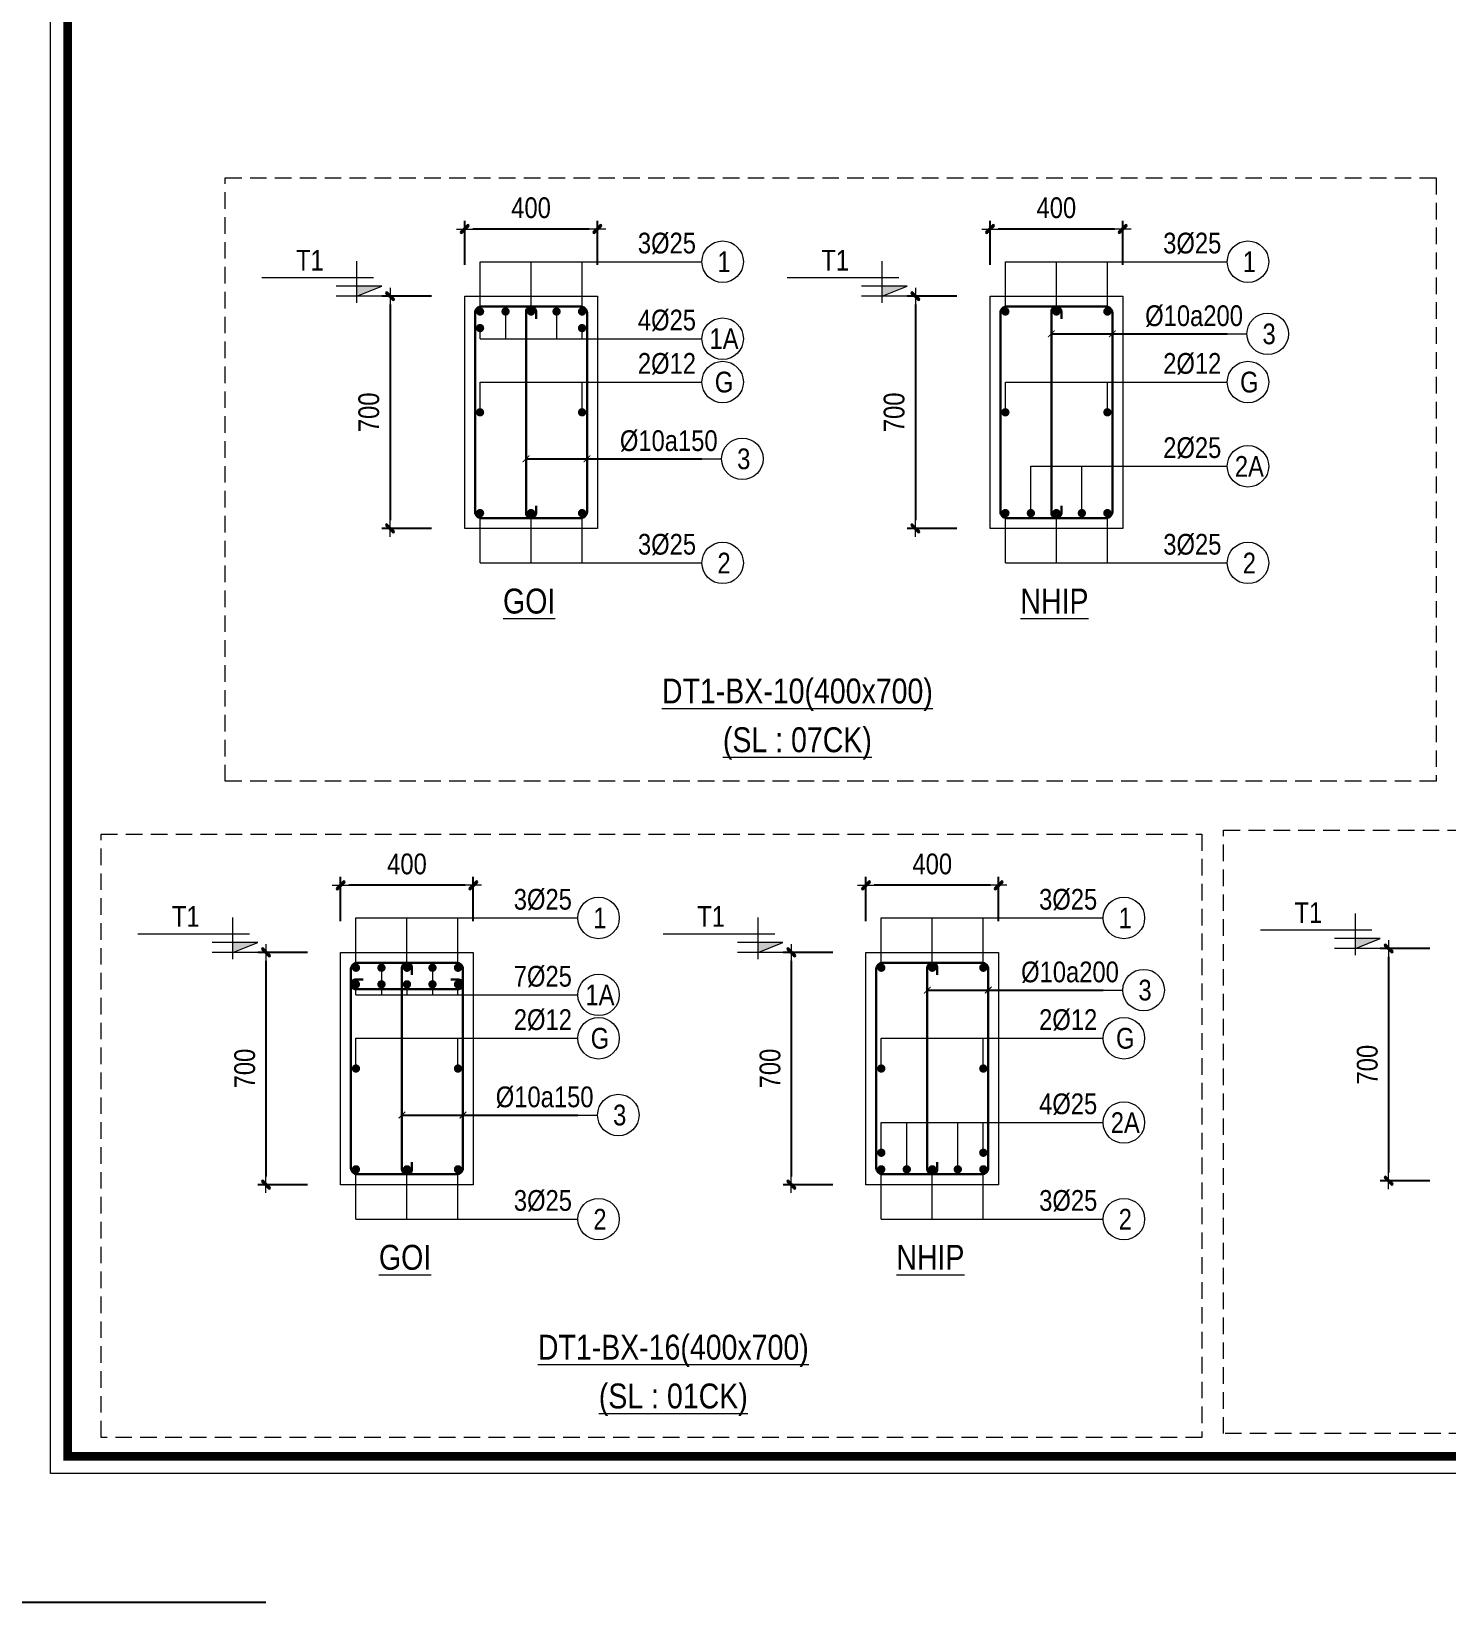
# Model space of a CAD drawing. Header units: millimetres. Extents: x 397144 to 8960116, y 345581 to 674207.
# Drawn here: x 4932182 to 4936448, y 625299 to 630033 of the extents above; entities that cross this region are included whole.
import ezdxf
from ezdxf.enums import TextEntityAlignment as Align
from ezdxf.xclip import XClip

# ---------------------------------------------------------------- set-up
doc = ezdxf.new("R2010")
doc.units = ezdxf.units.MM
doc.header["$XCLIPFRAME"] = 0
doc.header["$PDSIZE"] = -10
doc.linetypes.add('HIDDEN', pattern=[0.375, 0.25, -0.125])
doc.layers.get('0').update_dxf_attribs({"linetype": 'CONTINUOUS'})
doc.layers.get('Defpoints').update_dxf_attribs({"color": 12, "linetype": 'CONTINUOUS'})
for name, color, linetype, lineweight in [('CDAI', 8, 'CONTINUOUS', 30), ('CTHEP', 2, 'CONTINUOUS', 50), ('DBAO', 3, 'CONTINUOUS', 20), ('DGIONG', 4, 'CONTINUOUS', 13), ('KTH', 150, 'CONTINUOUS', 5), ('Net khuat', 8, 'HIDDEN', 13), ('STICK', 1, 'CONTINUOUS', 9), ('TEXT', 7, 'CONTINUOUS', 15)]:
    doc.layers.add(name, color=color, linetype=linetype, lineweight=lineweight)
doc.layers.add('HATCH', color=7, linetype='CONTINUOUS', lineweight=5, true_color=0x2491ff)
doc.styles.add('Star-HelCon', font='VHELVCN_0.TTF')
doc.styles.add('TTP-HelCon', font='VHELVCN_0.TTF')
doc.styles.add('VNI-HELVE-CONDENSE', font='VHELVCN_0.TTF')
doc.dimstyles.new('kc-25', dxfattribs={"dimtxt": 62.5, "dimasz": 20, "dimexe": 20, "dimexo": 50, "dimgap": 25, "dimtad": 3, "dimdec": 0, "dimzin": 0, "dimdsep": 46, "dimtxsty": 'VNI-HELVE-CONDENSE', "dimblk": 'DIM', "dimcen": 2.5, "dimclrd": 256, "dimclre": 154, "dimclrt": 7, "dimaunit": 1, "dimadec": 0, "dimazin": 0, "dimtfac": 1, "dimtdec": 0, "dimtix": 1, "dimtmove": 0, "dimatfit": 3, "dimldrblk": 'DOT', "dimfxl": 1, "dimtolj": 1, "dimtzin": 0, "dimarcsym": 0})
doc.dimstyles.new('TTP-25', dxfattribs={"dimscale": 25, "dimtxt": 2.5, "dimasz": 1, "dimexe": 1, "dimexo": 1, "dimgap": 0.09, "dimtad": 0, "dimdec": 4, "dimrnd": 5, "dimzin": 9, "dimdsep": 46, "dimtxsty": 'TTP-HelCon', "dimblk": 'Stick1', "dimcen": 0.09, "dimdle": 1.5, "dimclrd": 256, "dimclre": 256, "dimclrt": 7, "dimadec": 0, "dimazin": 0, "dimtfac": 1, "dimtdec": 4, "dimtmove": 0, "dimatfit": 3, "dimldrblk": '_ArchTick1', "dimfxl": 1, "dimtvp": 1, "dimtolj": 1, "dimtzin": 0, "dimarcsym": 0})

# ---------------------------------------------------------------- blocks, each defined once
blk = doc.blocks.new('CHG_XX_Khung ten')
blk.add_lwpolyline([(15, 579), (826, 579), (826, 15), (15, 15)], close=True)
at = {"color": 4, "linetype": 'Continuous', "const_width": 1}
blk.add_lwpolyline([(17, 577), (824, 577), (824, 17), (17, 17)], close=True, dxfattribs=at)
at = {"layer": 'Defpoints', "color": 1, "ltscale": 2}
blk.add_lwpolyline([(40.06, 0), (0, 0), (0, 40)], dxfattribs=at)
blk = doc.blocks.new('Stick1')
at = {"layer": 'STICK'}
h = blk.add_hatch(color=256, dxfattribs=at)
edge = h.paths.add_edge_path()
edge.add_line((0.3, 0.5), (-0.5, -0.3))
edge.add_arc((-0.4, -0.4), 0.141, 135, 315)
edge.add_line((-0.3, -0.5), (0.5, 0.3))
edge.add_arc((0.4, 0.4), 0.141, 315, 495)
blk.add_line((1, 0), (-1, 0), dxfattribs=at)
blk.add_lwpolyline([(0.3, 0.5), (-0.5, -0.3, 1), (-0.3, -0.5), (0.5, 0.3, 1), (0.3, 0.5, 1)], format="xyb", dxfattribs=at)
blk = doc.blocks.new('*D1111')
at = {"layer": 'Defpoints', "color": 0, "ltscale": 500, "transparency": 16777216}
for p in [(4933488.2, 629437.8), (4933488.2, 629304.5), (4933888.2, 629304.5)]:
    blk.add_point(p, dxfattribs=at)
at = {"layer": 'KTH', "lineweight": -2, "ltscale": 500, "transparency": 16777216}
for p, q in [((4933488.2, 629329.5), (4933488.2, 629462.8)), ((4933888.2, 629329.5), (4933888.2, 629462.8)), ((4933863.2, 629437.8), (4933513.2, 629437.8))]:
    blk.add_line(p, q, dxfattribs=at)
at = {"layer": 'KTH', "lineweight": -2, "ltscale": 500, "transparency": 16777216, "xscale": 25, "yscale": 25, "zscale": 25, "rotation": 180}
blk.add_blockref('Stick1', (4933488.2, 629437.8), dxfattribs=at)
at = {"layer": 'KTH', "lineweight": -2, "ltscale": 500, "transparency": 16777216, "xscale": 25, "yscale": 25, "zscale": 25}
blk.add_blockref('Stick1', (4933888.2, 629437.8), dxfattribs=at)
at = {"layer": 'KTH', "color": 7, "ltscale": 500, "transparency": 16777216, "insert": (4933688.2, 629501.6), "char_height": 62.5, "attachment_point": 5, "style": 'TTP-HelCon'}
blk.add_mtext('\\A1;400', dxfattribs=at)
blk = doc.blocks.new('_ArchTick1')
at = {"color": 0, "const_width": 3.81}
blk.add_lwpolyline([(-12.7, -12.7), (12.7, 12.7)], dxfattribs=at)
blk = doc.blocks.new('*D1112')
at = {"layer": 'Defpoints', "color": 0, "ltscale": 500, "transparency": 16777216}
for p in [(4933413, 629235.5), (4933263.2, 628535.5), (4933413, 628535.5)]:
    blk.add_point(p, dxfattribs=at)
at = {"layer": 'KTH', "lineweight": -2, "ltscale": 500, "transparency": 16777216}
for p, q in [((4933388, 629235.5), (4933238.2, 629235.5)), ((4933263.2, 629210.5), (4933263.2, 628560.5)), ((4933388, 628535.5), (4933238.2, 628535.5))]:
    blk.add_line(p, q, dxfattribs=at)
at = {"layer": 'KTH', "lineweight": -2, "ltscale": 500, "transparency": 16777216, "xscale": 25, "yscale": 25, "zscale": 25}
for p, rotation in [((4933263.2, 629235.5), 90), ((4933263.2, 628535.5), 270)]:
    blk.add_blockref('Stick1', p, dxfattribs=dict(at, rotation=rotation))
at = {"layer": 'KTH', "color": 7, "ltscale": 500, "transparency": 16777216, "insert": (4933199.4, 628885.5), "char_height": 62.5, "attachment_point": 5, "rotation": 90, "style": 'TTP-HelCon'}
blk.add_mtext('\\A1;700', dxfattribs=at)
blk = doc.blocks.new('CODE')
at = {"layer": 'DBAO'}
for p, q in [((-62.5, -20), (-62.5, 105)), ((-112.5, 55), (223.6, 55)), ((-62.5, 0), (-137.5, 30)), ((-137.5, 30), (0, 30)), ((-137.5, 0), (0, 0))]:
    blk.add_line(p, q, dxfattribs=at)
at = {"layer": 'HATCH', "color": 1}
blk.add_solid([(-62.5, 0), (-137.5, 30), (-62.5, 30)], dxfattribs=at)
blk = doc.blocks.new('DIM')
h = blk.add_hatch(color=1)
h.paths.add_polyline_path([(0.49, 0.29, 1), (0.29, 0.49), (-0.19, 0), (0.19, 0)])
h.paths.add_polyline_path([(0.19, 0), (-0.19, 0), (-0.49, -0.29, 1), (-0.29, -0.49)])
at = {"color": 9}
for p, q in [((-0.19, 0), (-1.5, 0)), ((0.19, 0), (1.5, 0))]:
    blk.add_line(p, q, dxfattribs=at)
at = {"color": 1}
for p, q in [((-0.49, -0.29), (0.29, 0.49)), ((-0.29, -0.49), (0.49, 0.29)), ((-0.19, 0), (0.19, 0))]:
    blk.add_line(p, q, dxfattribs=at)
blk.add_arc((-0.39, -0.39), 0.138, 135, 315, dxfattribs=at)
blk = doc.blocks.new('*D1113')
at = {"layer": 'Defpoints', "color": 0, "ltscale": 500, "transparency": 16777216}
for p in [(4935071.5, 629437.8), (4935071.5, 629304.5), (4935471.5, 629304.5)]:
    blk.add_point(p, dxfattribs=at)
at = {"layer": 'KTH', "lineweight": -2, "ltscale": 500, "transparency": 16777216}
for p, q in [((4935071.5, 629329.5), (4935071.5, 629462.8)), ((4935471.5, 629329.5), (4935471.5, 629462.8)), ((4935446.5, 629437.8), (4935096.5, 629437.8))]:
    blk.add_line(p, q, dxfattribs=at)
at = {"layer": 'KTH', "lineweight": -2, "ltscale": 500, "transparency": 16777216, "xscale": 25, "yscale": 25, "zscale": 25, "rotation": 180}
blk.add_blockref('Stick1', (4935071.5, 629437.8), dxfattribs=at)
at = {"layer": 'KTH', "lineweight": -2, "ltscale": 500, "transparency": 16777216, "xscale": 25, "yscale": 25, "zscale": 25}
blk.add_blockref('Stick1', (4935471.5, 629437.8), dxfattribs=at)
at = {"layer": 'KTH', "color": 7, "ltscale": 500, "transparency": 16777216, "insert": (4935271.5, 629501.6), "char_height": 62.5, "attachment_point": 5, "style": 'TTP-HelCon'}
blk.add_mtext('\\A1;400', dxfattribs=at)
blk = doc.blocks.new('*D1114')
at = {"layer": 'Defpoints', "color": 0, "ltscale": 500, "transparency": 16777216}
for p in [(4934996.4, 629235.5), (4934846.5, 628535.5), (4934996.4, 628535.5)]:
    blk.add_point(p, dxfattribs=at)
at = {"layer": 'KTH', "lineweight": -2, "ltscale": 500, "transparency": 16777216}
for p, q in [((4934971.4, 629235.5), (4934821.5, 629235.5)), ((4934846.5, 629210.5), (4934846.5, 628560.5)), ((4934971.4, 628535.5), (4934821.5, 628535.5))]:
    blk.add_line(p, q, dxfattribs=at)
at = {"layer": 'KTH', "lineweight": -2, "ltscale": 500, "transparency": 16777216, "xscale": 25, "yscale": 25, "zscale": 25}
for p, rotation in [((4934846.5, 629235.5), 90), ((4934846.5, 628535.5), 270)]:
    blk.add_blockref('Stick1', p, dxfattribs=dict(at, rotation=rotation))
at = {"layer": 'KTH', "color": 7, "ltscale": 500, "transparency": 16777216, "insert": (4934782.7, 628885.5), "char_height": 62.5, "attachment_point": 5, "rotation": 90, "style": 'TTP-HelCon'}
blk.add_mtext('\\A1;700', dxfattribs=at)
blk = doc.blocks.new('*D1129')
at = {"layer": 'Defpoints', "color": 0, "ltscale": 500, "transparency": 16777216}
for p in [(4933114.2, 627460.5), (4933114.2, 627327.3), (4933514.2, 627327.3)]:
    blk.add_point(p, dxfattribs=at)
at = {"layer": 'KTH', "lineweight": -2, "ltscale": 500, "transparency": 16777216}
for p, q in [((4933114.2, 627352.3), (4933114.2, 627485.5)), ((4933514.2, 627352.3), (4933514.2, 627485.5)), ((4933489.2, 627460.5), (4933139.2, 627460.5))]:
    blk.add_line(p, q, dxfattribs=at)
at = {"layer": 'KTH', "lineweight": -2, "ltscale": 500, "transparency": 16777216, "xscale": 25, "yscale": 25, "zscale": 25, "rotation": 180}
blk.add_blockref('Stick1', (4933114.2, 627460.5), dxfattribs=at)
at = {"layer": 'KTH', "lineweight": -2, "ltscale": 500, "transparency": 16777216, "xscale": 25, "yscale": 25, "zscale": 25}
blk.add_blockref('Stick1', (4933514.2, 627460.5), dxfattribs=at)
at = {"layer": 'KTH', "color": 7, "ltscale": 500, "transparency": 16777216, "insert": (4933314.2, 627524.3), "char_height": 62.5, "attachment_point": 5, "style": 'TTP-HelCon'}
blk.add_mtext('\\A1;400', dxfattribs=at)
blk = doc.blocks.new('*D1130')
at = {"layer": 'Defpoints', "color": 0, "ltscale": 500, "transparency": 16777216}
for p in [(4933039, 627258.2), (4932889.2, 626558.2), (4933039, 626558.2)]:
    blk.add_point(p, dxfattribs=at)
at = {"layer": 'KTH', "lineweight": -2, "ltscale": 500, "transparency": 16777216}
for p, q in [((4933014, 627258.2), (4932864.2, 627258.2)), ((4932889.2, 627233.2), (4932889.2, 626583.2)), ((4933014, 626558.2), (4932864.2, 626558.2))]:
    blk.add_line(p, q, dxfattribs=at)
at = {"layer": 'KTH', "lineweight": -2, "ltscale": 500, "transparency": 16777216, "xscale": 25, "yscale": 25, "zscale": 25}
for p, rotation in [((4932889.2, 627258.2), 90), ((4932889.2, 626558.2), 270)]:
    blk.add_blockref('Stick1', p, dxfattribs=dict(at, rotation=rotation))
at = {"layer": 'KTH', "color": 7, "ltscale": 500, "transparency": 16777216, "insert": (4932825.4, 626908.2), "char_height": 62.5, "attachment_point": 5, "rotation": 90, "style": 'TTP-HelCon'}
blk.add_mtext('\\A1;700', dxfattribs=at)
blk = doc.blocks.new('*D1131')
at = {"layer": 'Defpoints', "color": 0, "ltscale": 500, "transparency": 16777216}
for p in [(4934697.5, 627460.5), (4934697.5, 627327.3), (4935097.5, 627327.3)]:
    blk.add_point(p, dxfattribs=at)
at = {"layer": 'KTH', "lineweight": -2, "ltscale": 500, "transparency": 16777216}
for p, q in [((4934697.5, 627352.3), (4934697.5, 627485.5)), ((4935097.5, 627352.3), (4935097.5, 627485.5)), ((4935072.5, 627460.5), (4934722.5, 627460.5))]:
    blk.add_line(p, q, dxfattribs=at)
at = {"layer": 'KTH', "lineweight": -2, "ltscale": 500, "transparency": 16777216, "xscale": 25, "yscale": 25, "zscale": 25, "rotation": 180}
blk.add_blockref('Stick1', (4934697.5, 627460.5), dxfattribs=at)
at = {"layer": 'KTH', "lineweight": -2, "ltscale": 500, "transparency": 16777216, "xscale": 25, "yscale": 25, "zscale": 25}
blk.add_blockref('Stick1', (4935097.5, 627460.5), dxfattribs=at)
at = {"layer": 'KTH', "color": 7, "ltscale": 500, "transparency": 16777216, "insert": (4934897.5, 627524.3), "char_height": 62.5, "attachment_point": 5, "style": 'TTP-HelCon'}
blk.add_mtext('\\A1;400', dxfattribs=at)
blk = doc.blocks.new('*D1132')
at = {"layer": 'Defpoints', "color": 0, "ltscale": 500, "transparency": 16777216}
for p in [(4934622.4, 627258.2), (4934472.6, 626558.2), (4934622.4, 626558.2)]:
    blk.add_point(p, dxfattribs=at)
at = {"layer": 'KTH', "lineweight": -2, "ltscale": 500, "transparency": 16777216}
for p, q in [((4934597.4, 627258.2), (4934447.6, 627258.2)), ((4934472.6, 627233.2), (4934472.6, 626583.2)), ((4934597.4, 626558.2), (4934447.6, 626558.2))]:
    blk.add_line(p, q, dxfattribs=at)
at = {"layer": 'KTH', "lineweight": -2, "ltscale": 500, "transparency": 16777216, "xscale": 25, "yscale": 25, "zscale": 25}
for p, rotation in [((4934472.6, 627258.2), 90), ((4934472.6, 626558.2), 270)]:
    blk.add_blockref('Stick1', p, dxfattribs=dict(at, rotation=rotation))
at = {"layer": 'KTH', "color": 7, "ltscale": 500, "transparency": 16777216, "insert": (4934408.7, 626908.2), "char_height": 62.5, "attachment_point": 5, "rotation": 90, "style": 'TTP-HelCon'}
blk.add_mtext('\\A1;700', dxfattribs=at)
blk = doc.blocks.new('*D1138')
at = {"layer": 'Defpoints', "color": 0, "ltscale": 500, "transparency": 16777216}
for p in [(4936422.6, 627269.9), (4936272.7, 626569.9), (4936422.6, 626569.9)]:
    blk.add_point(p, dxfattribs=at)
at = {"layer": 'KTH', "lineweight": -2, "ltscale": 500, "transparency": 16777216}
for p, q in [((4936397.6, 627269.9), (4936247.7, 627269.9)), ((4936272.7, 627244.9), (4936272.7, 626594.9)), ((4936397.6, 626569.9), (4936247.7, 626569.9))]:
    blk.add_line(p, q, dxfattribs=at)
at = {"layer": 'KTH', "lineweight": -2, "ltscale": 500, "transparency": 16777216, "xscale": 25, "yscale": 25, "zscale": 25}
for p, rotation in [((4936272.7, 627269.9), 90), ((4936272.7, 626569.9), 270)]:
    blk.add_blockref('Stick1', p, dxfattribs=dict(at, rotation=rotation))
at = {"layer": 'KTH', "color": 7, "ltscale": 500, "transparency": 16777216, "insert": (4936208.9, 626919.9), "char_height": 62.5, "attachment_point": 5, "rotation": 90, "style": 'TTP-HelCon'}
blk.add_mtext('\\A1;700', dxfattribs=at)
blk = doc.blocks.new('BY-18')
at = {"layer": 'CTHEP'}
blk.add_line((5138019.31863, 546695.82682), (5214372.22878, 546695.77869), dxfattribs=at)
blk.add_lwpolyline([(5214555.59356, 546376.57918), (5214555.59356, 547004.7664), (5137865.59357, 547004.84194)], dxfattribs=at)
at = {"layer": 'Net khuat', "ltscale": 200}
blk.add_lwpolyline([(5137835.59357, 546343.84194), (5137835.59357, 546343.84194), (5138435.59357, 546343.84194), (5138435.59357, 546813.84194), (5214585.59357, 546813.84194)], dxfattribs=at)

msp = doc.modelspace()

# ---------------------------------------------------------------- block references
at = {"layer": 'CDAI'}
ref = msp.add_blockref('BY-18', (-202263.751, 82747.25908), dxfattribs=at)
XClip(ref).set_block_clipping_path([(5200199.5271096909, 545344.4644517149), (5214738.8086302299, 547704.4349580166)])
at = {"layer": 'KTH', "ltscale": 0.8, "xscale": 25.92478421702978, "yscale": 25.92478421702978, "zscale": 25.92478421702978}
msp.add_blockref('CHG_XX_Khung ten', (4931850.59969, 625299.06132), dxfattribs=at)

# ---------------------------------------------------------------- next in the draw order: linework, layer by layer
at = {"layer": 'CDAI'}
for points in [[(4933538.18444, 629204.28273), (4933838.18444, 629204.28273, -0.4142135624), (4933856.93444, 629185.53273), (4933856.93444, 628585.53273, -0.4142135624), (4933838.18444, 628566.78273), (4933538.18444, 628566.78273, -0.4142135624), (4933519.43444, 628585.53273), (4933519.43444, 629185.53273, -0.4142135624)], [(4935121.53385, 629204.28273), (4935421.53385, 629204.28273, -0.4142135624), (4935440.28385, 629185.53273), (4935440.28385, 628585.53273, -0.4142135624), (4935421.53385, 628566.78273), (4935121.53385, 628566.78273, -0.4142135624), (4935102.78385, 628585.53273), (4935102.78385, 629185.53273, -0.4142135624)], [(4933164.19327, 627226.99124), (4933464.19327, 627226.99124, -0.4142135624), (4933482.94327, 627208.24124), (4933482.94327, 626608.24124, -0.4142135624), (4933464.19327, 626589.49124), (4933164.19327, 626589.49124, -0.4142135624), (4933145.44327, 626608.24124), (4933145.44327, 627208.24124, -0.4142135624)], [(4934747.54268, 627226.99124), (4935047.54268, 627226.99124, -0.4142135624), (4935066.29268, 627208.24124), (4935066.29268, 626608.24124, -0.4142135624), (4935047.54268, 626589.49124), (4934747.54268, 626589.49124, -0.4142135624), (4934728.79268, 626608.24124), (4934728.79268, 627208.24124, -0.4142135624)]]:
    msp.add_lwpolyline(points, format="xyb", close=True, dxfattribs=at)
for points in [[(4933703.18444, 629167.36274), (4933703.18444, 629189.28273, 0.4142135624), (4933688.18444, 629204.28273), (4933688.18444, 629204.28273, 0.4142135624), (4933673.18444, 629189.28273), (4933673.18444, 628581.78273, 0.4142135624), (4933688.18444, 628566.78273), (4933688.18444, 628566.78273, 0.4142135624), (4933703.18444, 628581.78273), (4933703.18444, 628603.70272)], [(4935286.53385, 629167.36274), (4935286.53385, 629189.28273, 0.4142135624), (4935271.53385, 629204.28273), (4935271.53385, 629204.28273, 0.4142135624), (4935256.53385, 629189.28273), (4935256.53385, 628581.78273, 0.4142135624), (4935271.53385, 628566.78273), (4935271.53385, 628566.78273, 0.4142135624), (4935286.53385, 628581.78273), (4935286.53385, 628603.70272)], [(4933329.19327, 627190.07125), (4933329.19327, 627211.99124, 0.4142135624), (4933314.19327, 627226.99124), (4933314.19327, 627226.99124, 0.4142135624), (4933299.19327, 627211.99124), (4933299.19327, 626604.49124, 0.4142135624), (4933314.19327, 626589.49124), (4933314.19327, 626589.49124, 0.4142135624), (4933329.19327, 626604.49124), (4933329.19327, 626626.41123)], [(4934912.54268, 627190.07125), (4934912.54268, 627211.99124, 0.4142135624), (4934897.54268, 627226.99124), (4934897.54268, 627226.99124, 0.4142135624), (4934882.54268, 627211.99124), (4934882.54268, 626604.49124, 0.4142135624), (4934897.54268, 626589.49124), (4934897.54268, 626589.49124, 0.4142135624), (4934912.54268, 626604.49124), (4934912.54268, 626626.41123)], [(4933182.36326, 627176.99124), (4933160.44327, 627176.99124, 0.4142135624), (4933145.44327, 627161.99124), (4933145.44327, 627161.99124, 0.4142135624), (4933160.44327, 627146.99124), (4933467.94327, 627146.99124, 0.4142135624), (4933482.94327, 627161.99124), (4933482.94327, 627161.99124, 0.4142135624), (4933467.94327, 627176.99124), (4933446.02328, 627176.99124)]]:
    msp.add_lwpolyline(points, format="xyb", dxfattribs=at)
at = {"layer": 'CTHEP', "const_width": 12.5}
for points in [[(4933528.18444, 629189.28273, 1), (4933540.68444, 629189.28273, 1)], [(4933605.05944, 629189.28273, 1), (4933617.55944, 629189.28273, 1)], [(4933681.93444, 629189.28273, 1), (4933694.43444, 629189.28273, 1)], [(4933771.30944, 629189.28273, -1), (4933758.80944, 629189.28273, -1)], [(4933835.68444, 629189.28273, 1), (4933848.18444, 629189.28273, 1)], [(4935111.53385, 629189.28273, 1), (4935124.03385, 629189.28273, 1)], [(4935265.28385, 629189.28273, 1), (4935277.78385, 629189.28273, 1)], [(4935419.03385, 629189.28273, 1), (4935431.53385, 629189.28273, 1)], [(4933528.18444, 629139.28273, 1), (4933540.68444, 629139.28273, 1)], [(4933835.68444, 629139.28273, 1), (4933848.18444, 629139.28273, 1)], [(4933528.18444, 628885.53273, 1), (4933540.68444, 628885.53273, 1)], [(4933835.68444, 628885.53273, 1), (4933848.18444, 628885.53273, 1)], [(4935111.53385, 628885.53273, 1), (4935124.03385, 628885.53273, 1)], [(4935419.03385, 628885.53273, 1), (4935431.53385, 628885.53273, 1)], [(4933528.18444, 628581.78273, 1), (4933540.68444, 628581.78273, 1)], [(4933681.93444, 628581.78273, 1), (4933694.43444, 628581.78273, 1)], [(4933835.68444, 628581.78273, 1), (4933848.18444, 628581.78273, 1)], [(4935111.53385, 628581.78273, 1), (4935124.03385, 628581.78273, 1)], [(4935188.40885, 628581.78273, 1), (4935200.90885, 628581.78273, 1)], [(4935265.28385, 628581.78273, 1), (4935277.78385, 628581.78273, 1)], [(4935342.15885, 628581.78273, 1), (4935354.65885, 628581.78273, 1)], [(4935419.03385, 628581.78273, 1), (4935431.53385, 628581.78273, 1)], [(4933154.19327, 627211.99124, 1), (4933166.69327, 627211.99124, 1)], [(4933231.06827, 627211.99124, 1), (4933243.56827, 627211.99124, 1)], [(4933307.94327, 627211.99124, 1), (4933320.44327, 627211.99124, 1)], [(4933397.31827, 627211.99124, -1), (4933384.81827, 627211.99124, -1)], [(4933461.69327, 627211.99124, 1), (4933474.19327, 627211.99124, 1)], [(4934737.54268, 627211.99124, 1), (4934750.04268, 627211.99124, 1)], [(4934891.29268, 627211.99124, 1), (4934903.79268, 627211.99124, 1)], [(4935045.04268, 627211.99124, 1), (4935057.54268, 627211.99124, 1)], [(4933154.19327, 627161.99124, 1), (4933166.69327, 627161.99124, 1)], [(4933231.06827, 627161.99124, 1), (4933243.56827, 627161.99124, 1)], [(4933307.94327, 627161.99124, 1), (4933320.44327, 627161.99124, 1)], [(4933397.31827, 627161.99124, -1), (4933384.81827, 627161.99124, -1)], [(4933461.69327, 627161.99124, 1), (4933474.19327, 627161.99124, 1)], [(4933154.19327, 626908.24124, 1), (4933166.69327, 626908.24124, 1)], [(4933461.69327, 626908.24124, 1), (4933474.19327, 626908.24124, 1)], [(4934737.54268, 626908.24124, 1), (4934750.04268, 626908.24124, 1)], [(4935045.04268, 626908.24124, 1), (4935057.54268, 626908.24124, 1)], [(4934737.54268, 626654.49124, 1), (4934750.04268, 626654.49124, 1)], [(4935045.04268, 626654.49124, 1), (4935057.54268, 626654.49124, 1)], [(4933154.19327, 626604.49124, 1), (4933166.69327, 626604.49124, 1)], [(4933307.94327, 626604.49124, 1), (4933320.44327, 626604.49124, 1)], [(4933461.69327, 626604.49124, 1), (4933474.19327, 626604.49124, 1)], [(4934737.54268, 626604.49124, 1), (4934750.04268, 626604.49124, 1)], [(4934814.41768, 626604.49124, 1), (4934826.91768, 626604.49124, 1)], [(4934891.29268, 626604.49124, 1), (4934903.79268, 626604.49124, 1)], [(4934968.16768, 626604.49124, 1), (4934980.66768, 626604.49124, 1)], [(4935045.04268, 626604.49124, 1), (4935057.54268, 626604.49124, 1)]]:
    msp.add_lwpolyline(points, format="xyb", close=True, dxfattribs=at)
at = {"layer": 'DBAO', "flags": 128}
for points in [[(4933888.18444, 629235.53273), (4933888.18444, 628535.53273), (4933488.18444, 628535.53273), (4933488.18444, 629235.53273)], [(4933488.18444, 629235.53273), (4933888.18444, 629235.53273)], [(4935471.53385, 629235.53273), (4935471.53385, 628535.53273), (4935071.53385, 628535.53273), (4935071.53385, 629235.53273)], [(4935071.53385, 629235.53273), (4935471.53385, 629235.53273)], [(4933514.19327, 627258.24124), (4933514.19327, 626558.24124), (4933114.19327, 626558.24124), (4933114.19327, 627258.24124)], [(4933114.19327, 627258.24124), (4933514.19327, 627258.24124)], [(4935097.54268, 627258.24124), (4935097.54268, 626558.24124), (4934697.54268, 626558.24124), (4934697.54268, 627258.24124)], [(4934697.54268, 627258.24124), (4935097.54268, 627258.24124)]]:
    msp.add_lwpolyline(points, dxfattribs=at)
at = {"layer": 'DGIONG'}
for p, q in [((4933534.43444, 629189.28273), (4933534.43444, 629339.28273)), ((4933534.43444, 629339.28273), (4934203.18444, 629339.28273)), ((4933688.18444, 629189.28273), (4933688.18444, 629339.28273)), ((4933841.93444, 629189.28273), (4933841.93444, 629339.28273)), ((4935117.78385, 629189.28273), (4935117.78385, 629339.28273)), ((4935117.78385, 629339.28273), (4935786.53385, 629339.28273)), ((4935271.53385, 629189.28273), (4935271.53385, 629339.28273)), ((4935425.28385, 629189.28273), (4935425.28385, 629339.28273)), ((4933611.30944, 629189.28273), (4933611.30944, 629107.3597)), ((4933765.05944, 629189.28273), (4933765.05944, 629107.3597)), ((4933534.43444, 629107.3597), (4933534.43444, 629139.28273)), ((4933841.93444, 629107.3597), (4933841.93444, 629139.28273)), ((4933534.43444, 629107.3597), (4934203.18444, 629107.3597)), ((4935440.28385, 629121.92315), (4935846.03385, 629121.92315)), ((4933534.43444, 628885.53273), (4933534.43444, 628976.69038)), ((4933534.43444, 628976.69038), (4934203.18444, 628976.69038)), ((4933841.93444, 628885.53273), (4933841.93444, 628976.69038)), ((4935117.78385, 628885.53273), (4935117.78385, 628976.69038)), ((4935117.78385, 628976.69038), (4935786.53385, 628976.69038)), ((4935425.28385, 628885.53273), (4935425.28385, 628976.69038)), ((4933856.93444, 628745.39101), (4934262.68444, 628745.39101)), ((4935194.65885, 628722.9197), (4935786.53385, 628722.9197)), ((4935194.65885, 628581.78273), (4935194.65885, 628722.9197)), ((4935348.40885, 628581.78273), (4935348.40885, 628722.9197)), ((4933534.43444, 628431.78273), (4933534.43444, 628581.78273)), ((4933688.18444, 628431.78273), (4933688.18444, 628581.78273)), ((4933841.93444, 628431.78273), (4933841.93444, 628581.78273)), ((4935117.78385, 628431.78273), (4935117.78385, 628581.78273)), ((4935271.53385, 628431.78273), (4935271.53385, 628581.78273)), ((4935425.28385, 628431.78273), (4935425.28385, 628581.78273)), ((4933534.43444, 628431.78273), (4934203.18444, 628431.78273)), ((4935117.78385, 628431.78273), (4935786.53385, 628431.78273)), ((4933160.44327, 627211.99124), (4933160.44327, 627361.99124)), ((4933160.44327, 627361.99124), (4933829.19327, 627361.99124)), ((4933314.19327, 627211.99124), (4933314.19327, 627361.99124)), ((4933467.94327, 627211.99124), (4933467.94327, 627361.99124)), ((4934743.79268, 627211.99124), (4934743.79268, 627361.99124)), ((4934743.79268, 627361.99124), (4935412.54268, 627361.99124)), ((4934897.54268, 627211.99124), (4934897.54268, 627361.99124)), ((4935051.29268, 627211.99124), (4935051.29268, 627361.99124)), ((4933237.31827, 627211.99124), (4933237.31827, 627130.0682)), ((4933391.06827, 627211.99124), (4933391.06827, 627130.0682)), ((4933160.44327, 627130.0682), (4933160.44327, 627161.99124)), ((4933314.19327, 627161.99124), (4933314.19327, 627130.0682)), ((4933467.94327, 627130.0682), (4933467.94327, 627161.99124)), ((4935066.29268, 627144.63165), (4935472.04268, 627144.63165)), ((4933160.44327, 627130.0682), (4933829.19327, 627130.0682)), ((4933160.44327, 626908.24124), (4933160.44327, 626999.39888)), ((4933160.44327, 626999.39888), (4933829.19327, 626999.39888)), ((4933467.94327, 626908.24124), (4933467.94327, 626999.39888)), ((4934743.79268, 626908.24124), (4934743.79268, 626999.39888)), ((4934743.79268, 626999.39888), (4935412.54268, 626999.39888)), ((4935051.29268, 626908.24124), (4935051.29268, 626999.39888)), ((4933482.94327, 626768.09952), (4933888.69327, 626768.09952)), ((4934743.79268, 626745.62821), (4935412.54268, 626745.62821)), ((4934743.79268, 626654.49124), (4934743.79268, 626745.62821)), ((4934820.66768, 626604.49124), (4934820.66768, 626745.62821)), ((4934974.41768, 626604.49124), (4934974.41768, 626745.62821)), ((4935051.29268, 626654.49124), (4935051.29268, 626745.62821)), ((4933160.44327, 626454.49124), (4933160.44327, 626604.49124)), ((4933314.19327, 626454.49124), (4933314.19327, 626604.49124)), ((4933467.94327, 626454.49124), (4933467.94327, 626604.49124)), ((4934743.79268, 626454.49124), (4934743.79268, 626604.49124)), ((4934897.54268, 626454.49124), (4934897.54268, 626604.49124)), ((4935051.29268, 626454.49124), (4935051.29268, 626604.49124)), ((4933160.44327, 626454.49124), (4933829.19327, 626454.49124)), ((4934743.79268, 626454.49124), (4935412.54268, 626454.49124))]:
    msp.add_line(p, q, dxfattribs=at)
for centre in [(4934265.68444, 629339.28273), (4935849.03385, 629339.28273), (4935908.53385, 629121.92315), (4934265.68444, 629107.3597), (4934265.68444, 628976.69038), (4935849.03385, 628976.69038), (4934325.18444, 628745.39101), (4935849.03385, 628722.9197), (4934265.68444, 628431.78273), (4935849.03385, 628431.78273), (4933891.69327, 627361.99124), (4935475.04268, 627361.99124), (4933891.69327, 627130.0682), (4935534.54268, 627144.63165), (4933891.69327, 626999.39888), (4935475.04268, 626999.39888), (4933951.19327, 626768.09952), (4935475.04268, 626745.62821), (4933891.69327, 626454.49124), (4935475.04268, 626454.49124)]:
    msp.add_circle(centre, 62.5, dxfattribs=at)
at = {"layer": 'Net khuat', "ltscale": 200}
for points in [[(4932766.1652, 629591.96371), (4936416.34578, 629591.96371), (4936416.34578, 627773.67156), (4932766.1652, 627773.67156)], [(4932392.17403, 627614.67222), (4935710.2199, 627614.67222), (4935710.2199, 625796.38007), (4932392.17403, 625796.38007)], [(4935775.68648, 627626.32679), (4939129.85866, 627626.32679), (4939129.85866, 625808.03464), (4935775.68648, 625808.03464)]]:
    msp.add_lwpolyline(points, close=True, dxfattribs=at)

# ---------------------------------------------------------------- next in the draw order: block references
at = {"layer": 'KTH', "linetype": 'Continuous', "xscale": -1}
for p in [(4933100.69789, 629235.53273), (4934684.0473, 629235.53273), (4936110.21917, 627269.89581), (4932726.70672, 627258.24124), (4934310.05612, 627258.24124)]:
    msp.add_blockref('CODE', p, dxfattribs=at)

# ---------------------------------------------------------------- next in the draw order: texts
at = {"layer": 'TEXT', "style": 'TTP-HelCon'}
for s, height, p in [('3Þ25', 62.5, (4934097.68444, 629364.28273)), ('3Þ25', 62.5, (4935681.03385, 629364.28273)), ('4Þ25', 62.5, (4934097.68444, 629132.3597)), ('Þ10a200', 62.5, (4935686.53385, 629145.42315)), ('2Þ12', 62.5, (4934097.68444, 629001.69038)), ('2Þ12', 62.5, (4935681.03385, 629001.69038)), ('Þ10a150', 62.5, (4934103.18444, 628768.89101)), ('2Þ25', 62.5, (4935681.03385, 628747.9197)), ('3Þ25', 62.5, (4934097.94979, 628456.78273)), ('3Þ25', 62.5, (4935681.29919, 628456.78273)), ('%%UGOI', 75, (4933682.4581, 628279.23026)), ('%%UNHIP', 75, (4935265.80751, 628279.23026)), ('%%UDT1-BX-10(400x700)', 75, (4934490.93242, 628008.32045)), ('%%U(SL : 07CK)', 75, (4934490.93242, 627861.42585)), ('3Þ25', 62.5, (4933723.69327, 627386.99124)), ('3Þ25', 62.5, (4935307.04268, 627386.99124)), ('Þ10a200', 62.5, (4935312.54268, 627168.13165)), ('7Þ25', 62.5, (4933723.69327, 627155.0682)), ('2Þ12', 62.5, (4933723.69327, 627024.39888)), ('2Þ12', 62.5, (4935307.04268, 627024.39888)), ('Þ10a150', 62.5, (4933729.19327, 626791.59952)), ('4Þ25', 62.5, (4935307.04268, 626770.62821)), ('3Þ25', 62.5, (4933723.95861, 626479.49124)), ('3Þ25', 62.5, (4935307.30802, 626479.49124)), ('%%UGOI', 75, (4933308.46693, 626301.93877)), ('%%UNHIP', 75, (4934891.81633, 626301.93877)), ('%%UDT1-BX-16(400x700)', 75, (4934116.94125, 626031.02895)), ('%%U(SL : 01CK)', 75, (4934116.94125, 625884.13436))]:
    msp.add_text(s, height=height, dxfattribs=at).set_placement(p, align=Align.CENTER)
for p in [(4933142.96456, 629312.52773), (4934726.31396, 629312.52773), (4932768.97338, 627335.23623), (4934352.32279, 627335.23623), (4936152.48584, 627346.8908)]:
    msp.add_text('T1    ', height=62.5, dxfattribs=at).set_placement(p, align=Align.RIGHT)
at = {"layer": 'TEXT', "style": 'Star-HelCon'}
for s, p in [('1', (4934269.85111, 629339.28273)), ('1', (4935853.20052, 629339.28273)), ('1A', (4934269.85111, 629107.3597)), ('3', (4935912.70052, 629121.92315)), ('G', (4934269.85111, 628976.69038)), ('G', (4935853.20052, 628976.69038)), ('3', (4934329.35111, 628745.39101)), ('2A', (4935853.20052, 628722.9197)), ('2', (4934269.85111, 628431.78273)), ('2', (4935853.20052, 628431.78273)), ('1', (4933895.85994, 627361.99124)), ('1', (4935479.20934, 627361.99124)), ('1A', (4933895.85994, 627130.0682)), ('3', (4935538.70934, 627144.63165)), ('G', (4933895.85994, 626999.39888)), ('G', (4935479.20934, 626999.39888)), ('3', (4933955.35994, 626768.09952)), ('2A', (4935479.20934, 626745.62821)), ('2', (4933895.85994, 626454.49124)), ('2', (4935479.20934, 626454.49124))]:
    msp.add_text(s, height=62.5, dxfattribs=at).set_placement(p, align=Align.MIDDLE)

# ---------------------------------------------------------------- next in the draw order: dimensions: what is measured, and where the dimension line sits
at = {"layer": 'KTH', "ltscale": 500}
for base, p1, p2, picture, middle in [((4933488.18444, 629437.78273), (4933888.18444, 629304.54468), (4933488.18444, 629304.54468), '*D1111', (4933688.18444, 629501.61607)), ((4935071.53385, 629437.78273), (4935471.53385, 629304.54468), (4935071.53385, 629304.54468), '*D1113', (4935271.53385, 629501.61607)), ((4933114.19327, 627460.49124), (4933514.19327, 627327.25319), (4933114.19327, 627327.25319), '*D1129', (4933314.19327, 627524.32457)), ((4934697.54268, 627460.49124), (4935097.54268, 627327.25319), (4934697.54268, 627327.25319), '*D1131', (4934897.54268, 627524.32457))]:
    dim = msp.add_linear_dim(base=base, p1=p1, p2=p2, dimstyle='TTP-25', override={"dimtxsty": 'TTP-HelCon'}, dxfattribs=at)
    dim.commit()
    dim.dimension.update_dxf_attribs({"geometry": picture, "text_midpoint": middle})
for base, p1, p2, picture, middle in [((4933263.19789, 628535.53273), (4933413.0307, 629235.53273), (4933413.0307, 628535.53273), '*D1112', (4933199.36456, 628885.53273)), ((4934846.5473, 628535.53273), (4934996.38011, 629235.53273), (4934996.38011, 628535.53273), '*D1114', (4934782.71396, 628885.53273)), ((4932889.20672, 626558.24124), (4933039.03953, 627258.24124), (4933039.03953, 626558.24124), '*D1130', (4932825.37338, 626908.24124)), ((4934472.55612, 626558.24124), (4934622.38894, 627258.24124), (4934622.38894, 626558.24124), '*D1132', (4934408.72279, 626908.24124)), ((4936272.71917, 626569.89581), (4936422.55198, 627269.89581), (4936422.55198, 626569.89581), '*D1138', (4936208.88584, 626919.89581))]:
    dim = msp.add_linear_dim(base=base, p1=p1, p2=p2, angle=90, dimstyle='TTP-25', override={"dimtxsty": 'TTP-HelCon'}, dxfattribs=at)
    dim.commit()
    dim.dimension.update_dxf_attribs({"geometry": picture, "text_midpoint": middle})

# ---------------------------------------------------------------- next in the draw order: leaders
at = {"layer": 'DGIONG'}
for points in [[(4935256.53385, 629121.92315), (4935602.4643, 629121.92315)], [(4935440.28385, 629121.92315), (4935786.2143, 629121.92315)], [(4933673.18444, 628745.39101), (4934019.11489, 628745.39101)], [(4933856.93444, 628745.39101), (4934202.86489, 628745.39101)], [(4934882.54268, 627144.63165), (4935228.47313, 627144.63165)], [(4935066.29268, 627144.63165), (4935412.22313, 627144.63165)], [(4933299.19327, 626768.09952), (4933645.12372, 626768.09952)], [(4933482.94327, 626768.09952), (4933828.87372, 626768.09952)]]:
    msp.add_leader(points, dimstyle='kc-25', override={"dimtad": 0, "dimldrblk": 'ArchTick', "dimfxl": 100, "dimarcsym": 1}, dxfattribs=at)

doc.saveas('drawing.dxf')
